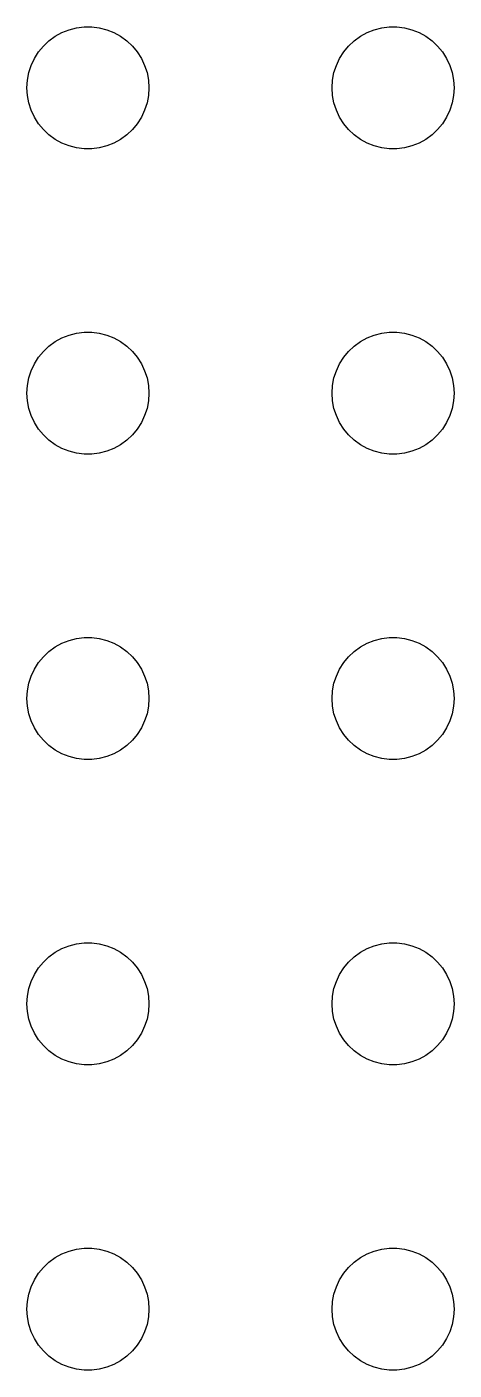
# Model space of a CAD drawing. Header units: metres. Extents: x -150 to 150, y -149 to 149.
# Drawn here: x -114 to -103.5, y 73.5 to 106.5 of the extents above; entities that cross this region are included whole.
import ezdxf

# ---------------------------------------------------------------- set-up
doc = ezdxf.new("R2010")
doc.units = ezdxf.units.M

msp = doc.modelspace()

# ---------------------------------------------------------------- linework, layer by layer
for p, q in [((-113.456, 106.156), (-113.304, 106.266)), ((-113.304, 106.266), (-113.139, 106.357)), ((-113.139, 106.357), (-112.964, 106.427)), ((-112.964, 106.427), (-112.781, 106.473)), ((-112.781, 106.473), (-112.594, 106.497)), ((-112.594, 106.497), (-112.406, 106.497)), ((-112.406, 106.497), (-112.219, 106.473)), ((-112.219, 106.473), (-112.036, 106.427)), ((-112.036, 106.427), (-111.861, 106.357)), ((-111.861, 106.357), (-111.696, 106.266)), ((-111.696, 106.266), (-111.544, 106.156)), ((-105.956, 106.156), (-105.804, 106.266)), ((-105.804, 106.266), (-105.639, 106.357)), ((-105.639, 106.357), (-105.464, 106.427)), ((-105.464, 106.427), (-105.281, 106.473)), ((-105.281, 106.473), (-105.094, 106.497)), ((-105.094, 106.497), (-104.906, 106.497)), ((-104.906, 106.497), (-104.719, 106.473)), ((-104.719, 106.473), (-104.536, 106.427)), ((-104.536, 106.427), (-104.361, 106.357)), ((-104.361, 106.357), (-104.196, 106.266)), ((-104.196, 106.266), (-104.044, 106.156)), ((-113.714, 105.882), (-113.593, 106.027)), ((-113.593, 106.027), (-113.456, 106.156)), ((-111.544, 106.156), (-111.407, 106.027)), ((-111.407, 106.027), (-111.286, 105.882)), ((-106.214, 105.882), (-106.093, 106.027)), ((-106.093, 106.027), (-105.956, 106.156)), ((-104.044, 106.156), (-103.907, 106.027)), ((-103.907, 106.027), (-103.786, 105.882)), ((-113.895, 105.552), (-113.814, 105.723)), ((-113.814, 105.723), (-113.714, 105.882)), ((-111.286, 105.882), (-111.186, 105.723)), ((-111.186, 105.723), (-111.105, 105.552)), ((-106.395, 105.552), (-106.314, 105.723)), ((-106.314, 105.723), (-106.214, 105.882)), ((-103.786, 105.882), (-103.686, 105.723)), ((-103.686, 105.723), (-103.605, 105.552)), ((-113.988, 105.188), (-113.953, 105.373)), ((-113.953, 105.373), (-113.895, 105.552)), ((-111.105, 105.552), (-111.047, 105.373)), ((-111.047, 105.373), (-111.012, 105.188)), ((-106.488, 105.188), (-106.453, 105.373)), ((-106.453, 105.373), (-106.395, 105.552)), ((-103.605, 105.552), (-103.547, 105.373)), ((-103.547, 105.373), (-103.512, 105.188)), ((-114, 105), (-113.988, 105.188)), ((-113.988, 104.812), (-114, 105)), ((-111.012, 105.188), (-111, 105)), ((-111, 105), (-111.012, 104.812)), ((-106.5, 105), (-106.488, 105.188)), ((-106.488, 104.812), (-106.5, 105)), ((-103.512, 105.188), (-103.5, 105)), ((-103.5, 105), (-103.512, 104.812)), ((-113.953, 104.627), (-113.988, 104.812)), ((-113.895, 104.448), (-113.953, 104.627)), ((-111.047, 104.627), (-111.105, 104.448)), ((-111.012, 104.812), (-111.047, 104.627)), ((-106.453, 104.627), (-106.488, 104.812)), ((-106.395, 104.448), (-106.453, 104.627)), ((-103.547, 104.627), (-103.605, 104.448)), ((-103.512, 104.812), (-103.547, 104.627)), ((-113.814, 104.277), (-113.895, 104.448)), ((-113.714, 104.118), (-113.814, 104.277)), ((-111.186, 104.277), (-111.286, 104.118)), ((-111.105, 104.448), (-111.186, 104.277)), ((-106.314, 104.277), (-106.395, 104.448)), ((-106.214, 104.118), (-106.314, 104.277)), ((-103.686, 104.277), (-103.786, 104.118)), ((-103.605, 104.448), (-103.686, 104.277)), ((-113.593, 103.973), (-113.714, 104.118)), ((-113.456, 103.844), (-113.593, 103.973)), ((-111.407, 103.973), (-111.544, 103.844)), ((-111.286, 104.118), (-111.407, 103.973)), ((-106.093, 103.973), (-106.214, 104.118)), ((-105.956, 103.844), (-106.093, 103.973)), ((-103.907, 103.973), (-104.044, 103.844)), ((-103.786, 104.118), (-103.907, 103.973)), ((-113.304, 103.734), (-113.456, 103.844)), ((-113.139, 103.643), (-113.304, 103.734)), ((-112.964, 103.573), (-113.139, 103.643)), ((-111.861, 103.643), (-112.036, 103.573)), ((-111.696, 103.734), (-111.861, 103.643)), ((-111.544, 103.844), (-111.696, 103.734)), ((-105.804, 103.734), (-105.956, 103.844)), ((-105.639, 103.643), (-105.804, 103.734)), ((-105.464, 103.573), (-105.639, 103.643)), ((-104.361, 103.643), (-104.536, 103.573)), ((-104.196, 103.734), (-104.361, 103.643)), ((-104.044, 103.844), (-104.196, 103.734)), ((-112.781, 103.527), (-112.964, 103.573)), ((-112.594, 103.503), (-112.781, 103.527)), ((-112.406, 103.503), (-112.594, 103.503)), ((-112.219, 103.527), (-112.406, 103.503)), ((-112.036, 103.573), (-112.219, 103.527)), ((-105.281, 103.527), (-105.464, 103.573)), ((-105.094, 103.503), (-105.281, 103.527)), ((-104.906, 103.503), (-105.094, 103.503)), ((-104.719, 103.527), (-104.906, 103.503)), ((-104.536, 103.573), (-104.719, 103.527)), ((-112.781, 98.9734), (-112.594, 98.997)), ((-112.594, 98.997), (-112.406, 98.997)), ((-112.406, 98.997), (-112.219, 98.9734)), ((-105.281, 98.9734), (-105.094, 98.997)), ((-105.094, 98.997), (-104.906, 98.997)), ((-104.906, 98.997), (-104.719, 98.9734)), ((-113.593, 98.5268), (-113.456, 98.6558)), ((-113.456, 98.6558), (-113.304, 98.7665)), ((-113.304, 98.7665), (-113.139, 98.8572)), ((-113.139, 98.8572), (-112.964, 98.9266)), ((-112.964, 98.9266), (-112.781, 98.9734)), ((-112.219, 98.9734), (-112.036, 98.9266)), ((-112.036, 98.9266), (-111.861, 98.8572)), ((-111.861, 98.8572), (-111.696, 98.7665)), ((-111.696, 98.7665), (-111.544, 98.6558)), ((-111.544, 98.6558), (-111.407, 98.5268)), ((-106.093, 98.5268), (-105.956, 98.6558)), ((-105.956, 98.6558), (-105.804, 98.7665)), ((-105.804, 98.7665), (-105.639, 98.8572)), ((-105.639, 98.8572), (-105.464, 98.9266)), ((-105.464, 98.9266), (-105.281, 98.9734)), ((-104.719, 98.9734), (-104.536, 98.9266)), ((-104.536, 98.9266), (-104.361, 98.8572)), ((-104.361, 98.8572), (-104.196, 98.7665)), ((-104.196, 98.7665), (-104.044, 98.6558)), ((-104.044, 98.6558), (-103.907, 98.5268)), ((-113.814, 98.2226), (-113.714, 98.3817)), ((-113.714, 98.3817), (-113.593, 98.5268)), ((-111.407, 98.5268), (-111.286, 98.3817)), ((-111.286, 98.3817), (-111.186, 98.2226)), ((-106.314, 98.2226), (-106.214, 98.3817)), ((-106.214, 98.3817), (-106.093, 98.5268)), ((-103.907, 98.5268), (-103.786, 98.3817)), ((-103.786, 98.3817), (-103.686, 98.2226)), ((-113.953, 97.873), (-113.895, 98.0522)), ((-113.895, 98.0522), (-113.814, 98.2226)), ((-111.186, 98.2226), (-111.105, 98.0522)), ((-111.105, 98.0522), (-111.047, 97.873)), ((-106.453, 97.873), (-106.395, 98.0522)), ((-106.395, 98.0522), (-106.314, 98.2226)), ((-103.686, 98.2226), (-103.605, 98.0522)), ((-103.605, 98.0522), (-103.547, 97.873)), ((-114, 97.5), (-113.988, 97.688)), ((-113.988, 97.688), (-113.953, 97.873)), ((-111.047, 97.873), (-111.012, 97.688)), ((-111.012, 97.688), (-111, 97.5)), ((-106.5, 97.5), (-106.488, 97.688)), ((-106.488, 97.688), (-106.453, 97.873)), ((-103.547, 97.873), (-103.512, 97.688)), ((-103.512, 97.688), (-103.5, 97.5)), ((-113.988, 97.312), (-114, 97.5)), ((-111, 97.5), (-111.012, 97.312)), ((-106.488, 97.312), (-106.5, 97.5)), ((-103.5, 97.5), (-103.512, 97.312)), ((-113.953, 97.127), (-113.988, 97.312)), ((-113.895, 96.9478), (-113.953, 97.127)), ((-111.047, 97.127), (-111.105, 96.9478)), ((-111.012, 97.312), (-111.047, 97.127)), ((-106.453, 97.127), (-106.488, 97.312)), ((-106.395, 96.9478), (-106.453, 97.127)), ((-103.547, 97.127), (-103.605, 96.9478)), ((-103.512, 97.312), (-103.547, 97.127)), ((-113.814, 96.7774), (-113.895, 96.9478)), ((-113.714, 96.6183), (-113.814, 96.7774)), ((-111.186, 96.7774), (-111.286, 96.6183)), ((-111.105, 96.9478), (-111.186, 96.7774)), ((-106.314, 96.7774), (-106.395, 96.9478)), ((-106.214, 96.6183), (-106.314, 96.7774)), ((-103.686, 96.7774), (-103.786, 96.6183)), ((-103.605, 96.9478), (-103.686, 96.7774)), ((-113.593, 96.4732), (-113.714, 96.6183)), ((-113.456, 96.3442), (-113.593, 96.4732)), ((-113.304, 96.2335), (-113.456, 96.3442)), ((-111.544, 96.3442), (-111.696, 96.2335)), ((-111.407, 96.4732), (-111.544, 96.3442)), ((-111.286, 96.6183), (-111.407, 96.4732)), ((-106.093, 96.4732), (-106.214, 96.6183)), ((-105.956, 96.3442), (-106.093, 96.4732)), ((-105.804, 96.2335), (-105.956, 96.3442)), ((-104.044, 96.3442), (-104.196, 96.2335)), ((-103.907, 96.4732), (-104.044, 96.3442)), ((-103.786, 96.6183), (-103.907, 96.4732)), ((-113.139, 96.1428), (-113.304, 96.2335)), ((-112.964, 96.0734), (-113.139, 96.1428)), ((-112.781, 96.0266), (-112.964, 96.0734)), ((-112.594, 96.003), (-112.781, 96.0266)), ((-112.219, 96.0266), (-112.406, 96.003)), ((-112.036, 96.0734), (-112.219, 96.0266)), ((-111.861, 96.1428), (-112.036, 96.0734)), ((-111.696, 96.2335), (-111.861, 96.1428)), ((-105.639, 96.1428), (-105.804, 96.2335)), ((-105.464, 96.0734), (-105.639, 96.1428)), ((-105.281, 96.0266), (-105.464, 96.0734)), ((-105.094, 96.003), (-105.281, 96.0266)), ((-104.719, 96.0266), (-104.906, 96.003)), ((-104.536, 96.0734), (-104.719, 96.0266)), ((-104.361, 96.1428), (-104.536, 96.0734)), ((-104.196, 96.2335), (-104.361, 96.1428)), ((-112.406, 96.003), (-112.594, 96.003)), ((-104.906, 96.003), (-105.094, 96.003)), ((-113.139, 91.3572), (-112.964, 91.4266)), ((-112.964, 91.4266), (-112.781, 91.4734)), ((-112.781, 91.4734), (-112.594, 91.497)), ((-112.594, 91.497), (-112.406, 91.497)), ((-112.406, 91.497), (-112.219, 91.4734)), ((-112.219, 91.4734), (-112.036, 91.4266)), ((-112.036, 91.4266), (-111.861, 91.3572)), ((-105.639, 91.3572), (-105.464, 91.4266)), ((-105.464, 91.4266), (-105.281, 91.4734)), ((-105.281, 91.4734), (-105.094, 91.497)), ((-105.094, 91.497), (-104.906, 91.497)), ((-104.906, 91.497), (-104.719, 91.4734)), ((-104.719, 91.4734), (-104.536, 91.4266)), ((-104.536, 91.4266), (-104.361, 91.3572)), ((-113.593, 91.0268), (-113.456, 91.1558)), ((-113.456, 91.1558), (-113.304, 91.2665)), ((-113.304, 91.2665), (-113.139, 91.3572)), ((-111.861, 91.3572), (-111.696, 91.2665)), ((-111.696, 91.2665), (-111.544, 91.1558)), ((-111.544, 91.1558), (-111.407, 91.0268)), ((-106.093, 91.0268), (-105.956, 91.1558)), ((-105.956, 91.1558), (-105.804, 91.2665)), ((-105.804, 91.2665), (-105.639, 91.3572)), ((-104.361, 91.3572), (-104.196, 91.2665)), ((-104.196, 91.2665), (-104.044, 91.1558)), ((-104.044, 91.1558), (-103.907, 91.0268)), ((-113.814, 90.7226), (-113.714, 90.8817)), ((-113.714, 90.8817), (-113.593, 91.0268)), ((-111.407, 91.0268), (-111.286, 90.8817)), ((-111.286, 90.8817), (-111.186, 90.7226)), ((-106.314, 90.7226), (-106.214, 90.8817)), ((-106.214, 90.8817), (-106.093, 91.0268)), ((-103.907, 91.0268), (-103.786, 90.8817)), ((-103.786, 90.8817), (-103.686, 90.7226)), ((-113.953, 90.373), (-113.895, 90.5522)), ((-113.895, 90.5522), (-113.814, 90.7226)), ((-111.186, 90.7226), (-111.105, 90.5522)), ((-111.105, 90.5522), (-111.047, 90.373)), ((-106.453, 90.373), (-106.395, 90.5522)), ((-106.395, 90.5522), (-106.314, 90.7226)), ((-103.686, 90.7226), (-103.605, 90.5522)), ((-103.605, 90.5522), (-103.547, 90.373)), ((-114, 90), (-113.988, 90.188)), ((-113.988, 90.188), (-113.953, 90.373)), ((-111.047, 90.373), (-111.012, 90.188)), ((-111.012, 90.188), (-111, 90)), ((-106.5, 90), (-106.488, 90.188)), ((-106.488, 90.188), (-106.453, 90.373)), ((-103.547, 90.373), (-103.512, 90.188)), ((-103.512, 90.188), (-103.5, 90)), ((-113.988, 89.812), (-114, 90)), ((-113.953, 89.627), (-113.988, 89.812)), ((-111.012, 89.812), (-111.047, 89.627)), ((-111, 90), (-111.012, 89.812)), ((-106.488, 89.812), (-106.5, 90)), ((-106.453, 89.627), (-106.488, 89.812)), ((-103.512, 89.812), (-103.547, 89.627)), ((-103.5, 90), (-103.512, 89.812)), ((-113.895, 89.4478), (-113.953, 89.627)), ((-113.814, 89.2774), (-113.895, 89.4478)), ((-111.105, 89.4478), (-111.186, 89.2774)), ((-111.047, 89.627), (-111.105, 89.4478)), ((-106.395, 89.4478), (-106.453, 89.627)), ((-106.314, 89.2774), (-106.395, 89.4478)), ((-103.605, 89.4478), (-103.686, 89.2774)), ((-103.547, 89.627), (-103.605, 89.4478)), ((-113.714, 89.1183), (-113.814, 89.2774)), ((-113.593, 88.9732), (-113.714, 89.1183)), ((-111.286, 89.1183), (-111.407, 88.9732)), ((-111.186, 89.2774), (-111.286, 89.1183)), ((-106.214, 89.1183), (-106.314, 89.2774)), ((-106.093, 88.9732), (-106.214, 89.1183)), ((-103.786, 89.1183), (-103.907, 88.9732)), ((-103.686, 89.2774), (-103.786, 89.1183)), ((-113.456, 88.8442), (-113.593, 88.9732)), ((-113.304, 88.7335), (-113.456, 88.8442)), ((-111.544, 88.8442), (-111.696, 88.7335)), ((-111.407, 88.9732), (-111.544, 88.8442)), ((-105.956, 88.8442), (-106.093, 88.9732)), ((-105.804, 88.7335), (-105.956, 88.8442)), ((-104.044, 88.8442), (-104.196, 88.7335)), ((-103.907, 88.9732), (-104.044, 88.8442)), ((-113.139, 88.6428), (-113.304, 88.7335)), ((-112.964, 88.5734), (-113.139, 88.6428)), ((-112.781, 88.5266), (-112.964, 88.5734)), ((-112.594, 88.503), (-112.781, 88.5266)), ((-112.406, 88.503), (-112.594, 88.503)), ((-112.219, 88.5266), (-112.406, 88.503)), ((-112.036, 88.5734), (-112.219, 88.5266)), ((-111.861, 88.6428), (-112.036, 88.5734)), ((-111.696, 88.7335), (-111.861, 88.6428)), ((-105.639, 88.6428), (-105.804, 88.7335)), ((-105.464, 88.5734), (-105.639, 88.6428)), ((-105.281, 88.5266), (-105.464, 88.5734)), ((-105.094, 88.503), (-105.281, 88.5266)), ((-104.906, 88.503), (-105.094, 88.503)), ((-104.719, 88.5266), (-104.906, 88.503)), ((-104.536, 88.5734), (-104.719, 88.5266)), ((-104.361, 88.6428), (-104.536, 88.5734)), ((-104.196, 88.7335), (-104.361, 88.6428)), ((-113.304, 83.7665), (-113.139, 83.8572)), ((-113.139, 83.8572), (-112.964, 83.9266)), ((-112.964, 83.9266), (-112.781, 83.9734)), ((-112.781, 83.9734), (-112.594, 83.997)), ((-112.594, 83.997), (-112.406, 83.997)), ((-112.406, 83.997), (-112.219, 83.9734)), ((-112.219, 83.9734), (-112.036, 83.9266)), ((-112.036, 83.9266), (-111.861, 83.8572)), ((-111.861, 83.8572), (-111.696, 83.7665)), ((-105.804, 83.7665), (-105.639, 83.8572)), ((-105.639, 83.8572), (-105.464, 83.9266)), ((-105.464, 83.9266), (-105.281, 83.9734)), ((-105.281, 83.9734), (-105.094, 83.997)), ((-105.094, 83.997), (-104.906, 83.997)), ((-104.906, 83.997), (-104.719, 83.9734)), ((-104.719, 83.9734), (-104.536, 83.9266)), ((-104.536, 83.9266), (-104.361, 83.8572)), ((-104.361, 83.8572), (-104.196, 83.7665)), ((-113.714, 83.3817), (-113.593, 83.5268)), ((-113.593, 83.5268), (-113.456, 83.6558)), ((-113.456, 83.6558), (-113.304, 83.7665)), ((-111.696, 83.7665), (-111.544, 83.6558)), ((-111.544, 83.6558), (-111.407, 83.5268)), ((-111.407, 83.5268), (-111.286, 83.3817)), ((-106.214, 83.3817), (-106.093, 83.5268)), ((-106.093, 83.5268), (-105.956, 83.6558)), ((-105.956, 83.6558), (-105.804, 83.7665)), ((-104.196, 83.7665), (-104.044, 83.6558)), ((-104.044, 83.6558), (-103.907, 83.5268)), ((-103.907, 83.5268), (-103.786, 83.3817)), ((-113.895, 83.0522), (-113.814, 83.2226)), ((-113.814, 83.2226), (-113.714, 83.3817)), ((-111.286, 83.3817), (-111.186, 83.2226)), ((-111.186, 83.2226), (-111.105, 83.0522)), ((-106.395, 83.0522), (-106.314, 83.2226)), ((-106.314, 83.2226), (-106.214, 83.3817)), ((-103.786, 83.3817), (-103.686, 83.2226)), ((-103.686, 83.2226), (-103.605, 83.0522)), ((-113.988, 82.688), (-113.953, 82.873)), ((-113.953, 82.873), (-113.895, 83.0522)), ((-111.105, 83.0522), (-111.047, 82.873)), ((-111.047, 82.873), (-111.012, 82.688)), ((-106.488, 82.688), (-106.453, 82.873)), ((-106.453, 82.873), (-106.395, 83.0522)), ((-103.605, 83.0522), (-103.547, 82.873)), ((-103.547, 82.873), (-103.512, 82.688)), ((-114, 82.5), (-113.988, 82.688)), ((-113.988, 82.312), (-114, 82.5)), ((-111.012, 82.688), (-111, 82.5)), ((-111, 82.5), (-111.012, 82.312)), ((-106.5, 82.5), (-106.488, 82.688)), ((-106.488, 82.312), (-106.5, 82.5)), ((-103.512, 82.688), (-103.5, 82.5)), ((-103.5, 82.5), (-103.512, 82.312)), ((-113.953, 82.127), (-113.988, 82.312)), ((-111.012, 82.312), (-111.047, 82.127)), ((-106.453, 82.127), (-106.488, 82.312)), ((-103.512, 82.312), (-103.547, 82.127)), ((-113.895, 81.9478), (-113.953, 82.127)), ((-113.814, 81.7774), (-113.895, 81.9478)), ((-111.105, 81.9478), (-111.186, 81.7774)), ((-111.047, 82.127), (-111.105, 81.9478)), ((-106.395, 81.9478), (-106.453, 82.127)), ((-106.314, 81.7774), (-106.395, 81.9478)), ((-103.605, 81.9478), (-103.686, 81.7774)), ((-103.547, 82.127), (-103.605, 81.9478)), ((-113.714, 81.6183), (-113.814, 81.7774)), ((-113.593, 81.4732), (-113.714, 81.6183)), ((-111.286, 81.6183), (-111.407, 81.4732)), ((-111.186, 81.7774), (-111.286, 81.6183)), ((-106.214, 81.6183), (-106.314, 81.7774)), ((-106.093, 81.4732), (-106.214, 81.6183)), ((-103.786, 81.6183), (-103.907, 81.4732)), ((-103.686, 81.7774), (-103.786, 81.6183)), ((-113.456, 81.3442), (-113.593, 81.4732)), ((-113.304, 81.2335), (-113.456, 81.3442)), ((-113.139, 81.1428), (-113.304, 81.2335)), ((-111.696, 81.2335), (-111.861, 81.1428)), ((-111.544, 81.3442), (-111.696, 81.2335)), ((-111.407, 81.4732), (-111.544, 81.3442)), ((-105.956, 81.3442), (-106.093, 81.4732)), ((-105.804, 81.2335), (-105.956, 81.3442)), ((-105.639, 81.1428), (-105.804, 81.2335)), ((-104.196, 81.2335), (-104.361, 81.1428)), ((-104.044, 81.3442), (-104.196, 81.2335)), ((-103.907, 81.4732), (-104.044, 81.3442)), ((-112.964, 81.0734), (-113.139, 81.1428)), ((-112.781, 81.0266), (-112.964, 81.0734)), ((-112.594, 81.003), (-112.781, 81.0266)), ((-112.406, 81.003), (-112.594, 81.003)), ((-112.219, 81.0266), (-112.406, 81.003)), ((-112.036, 81.0734), (-112.219, 81.0266)), ((-111.861, 81.1428), (-112.036, 81.0734)), ((-105.464, 81.0734), (-105.639, 81.1428)), ((-105.281, 81.0266), (-105.464, 81.0734)), ((-105.094, 81.003), (-105.281, 81.0266)), ((-104.906, 81.003), (-105.094, 81.003)), ((-104.719, 81.0266), (-104.906, 81.003)), ((-104.536, 81.0734), (-104.719, 81.0266)), ((-104.361, 81.1428), (-104.536, 81.0734)), ((-113.456, 76.1558), (-113.304, 76.2665)), ((-113.304, 76.2665), (-113.139, 76.3572)), ((-113.139, 76.3572), (-112.964, 76.4266)), ((-112.964, 76.4266), (-112.781, 76.4734)), ((-112.781, 76.4734), (-112.594, 76.497)), ((-112.594, 76.497), (-112.406, 76.497)), ((-112.406, 76.497), (-112.219, 76.4734)), ((-112.219, 76.4734), (-112.036, 76.4266)), ((-112.036, 76.4266), (-111.861, 76.3572)), ((-111.861, 76.3572), (-111.696, 76.2665)), ((-111.696, 76.2665), (-111.544, 76.1558)), ((-105.956, 76.1558), (-105.804, 76.2665)), ((-105.804, 76.2665), (-105.639, 76.3572)), ((-105.639, 76.3572), (-105.464, 76.4266)), ((-105.464, 76.4266), (-105.281, 76.4734)), ((-105.281, 76.4734), (-105.094, 76.497)), ((-105.094, 76.497), (-104.906, 76.497)), ((-104.906, 76.497), (-104.719, 76.4734)), ((-104.719, 76.4734), (-104.536, 76.4266)), ((-104.536, 76.4266), (-104.361, 76.3572)), ((-104.361, 76.3572), (-104.196, 76.2665)), ((-104.196, 76.2665), (-104.044, 76.1558)), ((-113.714, 75.8817), (-113.593, 76.0268)), ((-113.593, 76.0268), (-113.456, 76.1558)), ((-111.544, 76.1558), (-111.407, 76.0268)), ((-111.407, 76.0268), (-111.286, 75.8817)), ((-106.214, 75.8817), (-106.093, 76.0268)), ((-106.093, 76.0268), (-105.956, 76.1558)), ((-104.044, 76.1558), (-103.907, 76.0268)), ((-103.907, 76.0268), (-103.786, 75.8817)), ((-113.895, 75.5522), (-113.814, 75.7226)), ((-113.814, 75.7226), (-113.714, 75.8817)), ((-111.286, 75.8817), (-111.186, 75.7226)), ((-111.186, 75.7226), (-111.105, 75.5522)), ((-106.395, 75.5522), (-106.314, 75.7226)), ((-106.314, 75.7226), (-106.214, 75.8817)), ((-103.786, 75.8817), (-103.686, 75.7226)), ((-103.686, 75.7226), (-103.605, 75.5522)), ((-113.988, 75.188), (-113.953, 75.373)), ((-113.953, 75.373), (-113.895, 75.5522)), ((-111.105, 75.5522), (-111.047, 75.373)), ((-111.047, 75.373), (-111.012, 75.188)), ((-106.488, 75.188), (-106.453, 75.373)), ((-106.453, 75.373), (-106.395, 75.5522)), ((-103.605, 75.5522), (-103.547, 75.373)), ((-103.547, 75.373), (-103.512, 75.188)), ((-114, 75), (-113.988, 75.188)), ((-113.988, 74.812), (-114, 75)), ((-111.012, 75.188), (-111, 75)), ((-111, 75), (-111.012, 74.812)), ((-106.5, 75), (-106.488, 75.188)), ((-106.488, 74.812), (-106.5, 75)), ((-103.512, 75.188), (-103.5, 75)), ((-103.5, 75), (-103.512, 74.812)), ((-113.953, 74.627), (-113.988, 74.812)), ((-113.895, 74.4478), (-113.953, 74.627)), ((-111.047, 74.627), (-111.105, 74.4478)), ((-111.012, 74.812), (-111.047, 74.627)), ((-106.453, 74.627), (-106.488, 74.812)), ((-106.395, 74.4478), (-106.453, 74.627)), ((-103.547, 74.627), (-103.605, 74.4478)), ((-103.512, 74.812), (-103.547, 74.627)), ((-113.814, 74.2774), (-113.895, 74.4478)), ((-113.714, 74.1183), (-113.814, 74.2774)), ((-111.186, 74.2774), (-111.286, 74.1183)), ((-111.105, 74.4478), (-111.186, 74.2774)), ((-106.314, 74.2774), (-106.395, 74.4478)), ((-106.214, 74.1183), (-106.314, 74.2774)), ((-103.686, 74.2774), (-103.786, 74.1183)), ((-103.605, 74.4478), (-103.686, 74.2774)), ((-113.593, 73.9732), (-113.714, 74.1183)), ((-113.456, 73.8442), (-113.593, 73.9732)), ((-111.407, 73.9732), (-111.544, 73.8442)), ((-111.286, 74.1183), (-111.407, 73.9732)), ((-106.093, 73.9732), (-106.214, 74.1183)), ((-105.956, 73.8442), (-106.093, 73.9732)), ((-103.907, 73.9732), (-104.044, 73.8442)), ((-103.786, 74.1183), (-103.907, 73.9732)), ((-113.304, 73.7335), (-113.456, 73.8442)), ((-113.139, 73.6428), (-113.304, 73.7335)), ((-112.964, 73.5734), (-113.139, 73.6428)), ((-111.861, 73.6428), (-112.036, 73.5734)), ((-111.696, 73.7335), (-111.861, 73.6428)), ((-111.544, 73.8442), (-111.696, 73.7335)), ((-105.804, 73.7335), (-105.956, 73.8442)), ((-105.639, 73.6428), (-105.804, 73.7335)), ((-105.464, 73.5734), (-105.639, 73.6428)), ((-104.361, 73.6428), (-104.536, 73.5734)), ((-104.196, 73.7335), (-104.361, 73.6428)), ((-104.044, 73.8442), (-104.196, 73.7335)), ((-112.781, 73.5266), (-112.964, 73.5734)), ((-112.594, 73.503), (-112.781, 73.5266)), ((-112.406, 73.503), (-112.594, 73.503)), ((-112.219, 73.5266), (-112.406, 73.503)), ((-112.036, 73.5734), (-112.219, 73.5266)), ((-105.281, 73.5266), (-105.464, 73.5734)), ((-105.094, 73.503), (-105.281, 73.5266)), ((-104.906, 73.503), (-105.094, 73.503)), ((-104.719, 73.5266), (-104.906, 73.503)), ((-104.536, 73.5734), (-104.719, 73.5266))]:
    msp.add_line(p, q)

doc.saveas('drawing.dxf')
